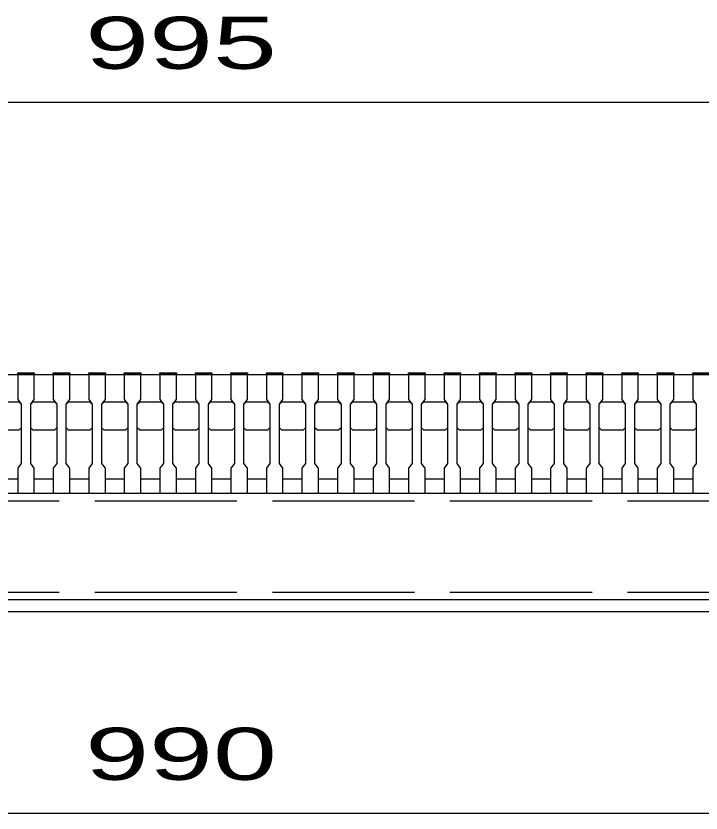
# Model space of a CAD drawing. Units: millimetres, scale not verified. Extents: x -1820 to 1736, y -1282 to 1048.
# Drawn here: x -994.8 to -705.5, y -722.5 to -386.2 of the extents above; entities that cross this region are included whole.
import ezdxf
from ezdxf.enums import TextEntityAlignment as Align

# ---------------------------------------------------------------- set-up
doc = ezdxf.new("R2010")
doc.units = ezdxf.units.MM
doc.header["$LTSCALE"] = 10
doc.linetypes.add('DASHED', pattern=[7.5, 6, -1.5])
doc.layers.add('16', color=3, linetype='Continuous', lineweight=25)
doc.layers.add('22', color=4, linetype='Continuous', lineweight=25)
doc.styles.add('ベクトル', font='')
doc.styles.get('ベクトル').set_extended_font_data('ベクトル')

msp = doc.modelspace()

# ---------------------------------------------------------------- linework, layer by layer
at = {"layer": '16'}
for p, q in [((-1414, -537.5), (-419, -537.5)), ((-994, -537.5), (-994, -536.8)), ((-994, -536.8), (-987, -536.8)), ((-994, -537.5), (-994, -548)), ((-987, -537.5), (-994, -537.5)), ((-987, -536.8), (-987, -537.5)), ((-987, -548), (-987, -537.5)), ((-979, -537.5), (-979, -536.8)), ((-979, -536.8), (-972, -536.8)), ((-979, -537.5), (-979, -548)), ((-972, -537.5), (-979, -537.5)), ((-972, -536.8), (-972, -537.5)), ((-972, -548), (-972, -537.5)), ((-964, -537.5), (-964, -536.8)), ((-964, -536.8), (-957, -536.8)), ((-964, -537.5), (-964, -548)), ((-957, -537.5), (-964, -537.5)), ((-957, -536.8), (-957, -537.5)), ((-957, -548), (-957, -537.5)), ((-949, -537.5), (-949, -536.8)), ((-949, -536.8), (-942, -536.8)), ((-949, -537.5), (-949, -548)), ((-942, -537.5), (-949, -537.5)), ((-942, -536.8), (-942, -537.5)), ((-942, -548), (-942, -537.5)), ((-934, -537.5), (-934, -536.8)), ((-934, -536.8), (-927, -536.8)), ((-934, -537.5), (-934, -548)), ((-927, -537.5), (-934, -537.5)), ((-927, -536.8), (-927, -537.5)), ((-927, -548), (-927, -537.5)), ((-919, -537.5), (-919, -536.8)), ((-919, -536.8), (-912, -536.8)), ((-919, -537.5), (-919, -548)), ((-912, -537.5), (-919, -537.5)), ((-912, -536.8), (-912, -537.5)), ((-912, -548), (-912, -537.5)), ((-904, -537.5), (-904, -536.8)), ((-904, -536.8), (-897, -536.8)), ((-904, -537.5), (-904, -548)), ((-897, -537.5), (-904, -537.5)), ((-897, -536.8), (-897, -537.5)), ((-897, -548), (-897, -537.5)), ((-889, -537.5), (-889, -536.8)), ((-889, -536.8), (-882, -536.8)), ((-889, -537.5), (-889, -548)), ((-882, -537.5), (-889, -537.5)), ((-882, -536.8), (-882, -537.5)), ((-882, -548), (-882, -537.5)), ((-874, -537.5), (-874, -536.8)), ((-874, -536.8), (-867, -536.8)), ((-874, -537.5), (-874, -548)), ((-867, -537.5), (-874, -537.5)), ((-867, -536.8), (-867, -537.5)), ((-867, -548), (-867, -537.5)), ((-859, -537.5), (-859, -536.8)), ((-859, -536.8), (-852, -536.8)), ((-859, -537.5), (-859, -548)), ((-852, -537.5), (-859, -537.5)), ((-852, -536.8), (-852, -537.5)), ((-852, -548), (-852, -537.5)), ((-844, -537.5), (-844, -536.8)), ((-844, -536.8), (-837, -536.8)), ((-844, -537.5), (-844, -548)), ((-837, -537.5), (-844, -537.5)), ((-837, -536.8), (-837, -537.5)), ((-837, -548), (-837, -537.5)), ((-829, -537.5), (-829, -536.8)), ((-829, -536.8), (-822, -536.8)), ((-829, -537.5), (-829, -548)), ((-822, -537.5), (-829, -537.5)), ((-822, -536.8), (-822, -537.5)), ((-822, -548), (-822, -537.5)), ((-814, -537.5), (-814, -536.8)), ((-814, -536.8), (-807, -536.8)), ((-814, -537.5), (-814, -548)), ((-807, -537.5), (-814, -537.5)), ((-807, -536.8), (-807, -537.5)), ((-807, -548), (-807, -537.5)), ((-799, -537.5), (-799, -536.8)), ((-799, -536.8), (-792, -536.8)), ((-799, -537.5), (-799, -548)), ((-792, -537.5), (-799, -537.5)), ((-792, -536.8), (-792, -537.5)), ((-792, -548), (-792, -537.5)), ((-784, -537.5), (-784, -536.8)), ((-784, -536.8), (-777, -536.8)), ((-784, -537.5), (-784, -548)), ((-777, -537.5), (-784, -537.5)), ((-777, -536.8), (-777, -537.5)), ((-777, -548), (-777, -537.5)), ((-769, -537.5), (-769, -536.8)), ((-769, -536.8), (-762, -536.8)), ((-769, -537.5), (-769, -548)), ((-762, -537.5), (-769, -537.5)), ((-762, -536.8), (-762, -537.5)), ((-762, -548), (-762, -537.5)), ((-754, -537.5), (-754, -536.8)), ((-754, -536.8), (-747, -536.8)), ((-754, -537.5), (-754, -548)), ((-747, -537.5), (-754, -537.5)), ((-747, -536.8), (-747, -537.5)), ((-747, -548), (-747, -537.5)), ((-739, -537.5), (-739, -536.8)), ((-739, -536.8), (-732, -536.8)), ((-739, -537.5), (-739, -548)), ((-732, -537.5), (-739, -537.5)), ((-732, -536.8), (-732, -537.5)), ((-732, -548), (-732, -537.5)), ((-724, -537.5), (-724, -536.8)), ((-724, -536.8), (-717, -536.8)), ((-724, -537.5), (-724, -548)), ((-717, -537.5), (-724, -537.5)), ((-717, -536.8), (-717, -537.5)), ((-717, -548), (-717, -537.5)), ((-709, -537.5), (-709, -536.8)), ((-709, -536.8), (-702, -536.8)), ((-709, -537.5), (-709, -548)), ((-702, -537.5), (-709, -537.5)), ((-994, -548), (-992.5, -550)), ((-988.5, -550), (-987, -548)), ((-979, -548), (-977.5, -550)), ((-973.5, -550), (-972, -548)), ((-964, -548), (-962.5, -550)), ((-958.5, -550), (-957, -548)), ((-949, -548), (-947.5, -550)), ((-943.5, -550), (-942, -548)), ((-934, -548), (-932.5, -550)), ((-928.5, -550), (-927, -548)), ((-919, -548), (-917.5, -550)), ((-913.5, -550), (-912, -548)), ((-904, -548), (-902.5, -550)), ((-898.5, -550), (-897, -548)), ((-889, -548), (-887.5, -550)), ((-883.5, -550), (-882, -548)), ((-874, -548), (-872.5, -550)), ((-868.5, -550), (-867, -548)), ((-859, -548), (-857.5, -550)), ((-853.5, -550), (-852, -548)), ((-844, -548), (-842.5, -550)), ((-838.5, -550), (-837, -548)), ((-829, -548), (-827.5, -550)), ((-823.5, -550), (-822, -548)), ((-814, -548), (-812.5, -550)), ((-808.5, -550), (-807, -548)), ((-799, -548), (-797.5, -550)), ((-793.5, -550), (-792, -548)), ((-784, -548), (-782.5, -550)), ((-778.5, -550), (-777, -548)), ((-769, -548), (-767.5, -550)), ((-763.5, -550), (-762, -548)), ((-754, -548), (-752.5, -550)), ((-748.5, -550), (-747, -548)), ((-739, -548), (-737.5, -550)), ((-733.5, -550), (-732, -548)), ((-724, -548), (-722.5, -550)), ((-718.5, -550), (-717, -548)), ((-709, -548), (-707.5, -550)), ((-1002.5, -549), (-993.5, -549)), ((-993.5, -549), (-992.5, -550)), ((-992.5, -550), (-992.5, -575)), ((-988.5, -550), (-987.5, -549)), ((-988.5, -575), (-988.5, -550)), ((-987.5, -549), (-978.5, -549)), ((-978.5, -549), (-977.5, -550)), ((-977.5, -550), (-977.5, -575)), ((-973.5, -550), (-972.5, -549)), ((-973.5, -575), (-973.5, -550)), ((-972.5, -549), (-963.5, -549)), ((-963.5, -549), (-962.5, -550)), ((-962.5, -550), (-962.5, -575)), ((-958.5, -550), (-957.5, -549)), ((-958.5, -575), (-958.5, -550)), ((-957.5, -549), (-948.5, -549)), ((-948.5, -549), (-947.5, -550)), ((-947.5, -550), (-947.5, -575)), ((-943.5, -550), (-942.5, -549)), ((-943.5, -575), (-943.5, -550)), ((-942.5, -549), (-933.5, -549)), ((-933.5, -549), (-932.5, -550)), ((-932.5, -550), (-932.5, -575)), ((-928.5, -550), (-927.5, -549)), ((-928.5, -575), (-928.5, -550)), ((-927.5, -549), (-918.5, -549)), ((-918.5, -549), (-917.5, -550)), ((-917.5, -550), (-917.5, -575)), ((-913.5, -550), (-912.5, -549)), ((-913.5, -575), (-913.5, -550)), ((-912.5, -549), (-903.5, -549)), ((-903.5, -549), (-902.5, -550)), ((-902.5, -550), (-902.5, -575)), ((-898.5, -550), (-897.5, -549)), ((-898.5, -575), (-898.5, -550)), ((-897.5, -549), (-888.5, -549)), ((-888.5, -549), (-887.5, -550)), ((-887.5, -550), (-887.5, -575)), ((-883.5, -550), (-882.5, -549)), ((-883.5, -575), (-883.5, -550)), ((-882.5, -549), (-873.5, -549)), ((-873.5, -549), (-872.5, -550)), ((-872.5, -550), (-872.5, -575)), ((-868.5, -550), (-867.5, -549)), ((-868.5, -575), (-868.5, -550)), ((-867.5, -549), (-858.5, -549)), ((-858.5, -549), (-857.5, -550)), ((-857.5, -550), (-857.5, -575)), ((-853.5, -550), (-852.5, -549)), ((-853.5, -575), (-853.5, -550)), ((-852.5, -549), (-843.5, -549)), ((-843.5, -549), (-842.5, -550)), ((-842.5, -550), (-842.5, -575)), ((-838.5, -550), (-837.5, -549)), ((-838.5, -575), (-838.5, -550)), ((-837.5, -549), (-828.5, -549)), ((-828.5, -549), (-827.5, -550)), ((-827.5, -550), (-827.5, -575)), ((-823.5, -550), (-822.5, -549)), ((-823.5, -575), (-823.5, -550)), ((-822.5, -549), (-813.5, -549)), ((-813.5, -549), (-812.5, -550)), ((-812.5, -550), (-812.5, -575)), ((-808.5, -550), (-807.5, -549)), ((-808.5, -575), (-808.5, -550)), ((-807.5, -549), (-798.5, -549)), ((-798.5, -549), (-797.5, -550)), ((-797.5, -550), (-797.5, -575)), ((-793.5, -550), (-792.5, -549)), ((-793.5, -575), (-793.5, -550)), ((-792.5, -549), (-783.5, -549)), ((-783.5, -549), (-782.5, -550)), ((-782.5, -550), (-782.5, -575)), ((-778.5, -550), (-777.5, -549)), ((-778.5, -575), (-778.5, -550)), ((-777.5, -549), (-768.5, -549)), ((-768.5, -549), (-767.5, -550)), ((-767.5, -550), (-767.5, -575)), ((-763.5, -550), (-762.5, -549)), ((-763.5, -575), (-763.5, -550)), ((-762.5, -549), (-753.5, -549)), ((-753.5, -549), (-752.5, -550)), ((-752.5, -550), (-752.5, -575)), ((-748.5, -550), (-747.5, -549)), ((-748.5, -575), (-748.5, -550)), ((-747.5, -549), (-738.5, -549)), ((-738.5, -549), (-737.5, -550)), ((-737.5, -550), (-737.5, -575)), ((-733.5, -550), (-732.5, -549)), ((-733.5, -575), (-733.5, -550)), ((-732.5, -549), (-723.5, -549)), ((-723.5, -549), (-722.5, -550)), ((-722.5, -550), (-722.5, -575)), ((-718.5, -550), (-717.5, -549)), ((-718.5, -575), (-718.5, -550)), ((-717.5, -549), (-708.5, -549)), ((-708.5, -549), (-707.5, -550)), ((-707.5, -550), (-707.5, -575)), ((-993.5, -561), (-1002.5, -561)), ((-992.5, -560), (-993.5, -561)), ((-987.5, -561), (-988.5, -560)), ((-978.5, -561), (-987.5, -561)), ((-977.5, -560), (-978.5, -561)), ((-972.5, -561), (-973.5, -560)), ((-963.5, -561), (-972.5, -561)), ((-962.5, -560), (-963.5, -561)), ((-957.5, -561), (-958.5, -560)), ((-948.5, -561), (-957.5, -561)), ((-947.5, -560), (-948.5, -561)), ((-942.5, -561), (-943.5, -560)), ((-933.5, -561), (-942.5, -561)), ((-932.5, -560), (-933.5, -561)), ((-927.5, -561), (-928.5, -560)), ((-918.5, -561), (-927.5, -561)), ((-917.5, -560), (-918.5, -561)), ((-912.5, -561), (-913.5, -560)), ((-903.5, -561), (-912.5, -561)), ((-902.5, -560), (-903.5, -561)), ((-897.5, -561), (-898.5, -560)), ((-888.5, -561), (-897.5, -561)), ((-887.5, -560), (-888.5, -561)), ((-882.5, -561), (-883.5, -560)), ((-873.5, -561), (-882.5, -561)), ((-872.5, -560), (-873.5, -561)), ((-867.5, -561), (-868.5, -560)), ((-858.5, -561), (-867.5, -561)), ((-857.5, -560), (-858.5, -561)), ((-852.5, -561), (-853.5, -560)), ((-843.5, -561), (-852.5, -561)), ((-842.5, -560), (-843.5, -561)), ((-837.5, -561), (-838.5, -560)), ((-828.5, -561), (-837.5, -561)), ((-827.5, -560), (-828.5, -561)), ((-822.5, -561), (-823.5, -560)), ((-813.5, -561), (-822.5, -561)), ((-812.5, -560), (-813.5, -561)), ((-807.5, -561), (-808.5, -560)), ((-798.5, -561), (-807.5, -561)), ((-797.5, -560), (-798.5, -561)), ((-792.5, -561), (-793.5, -560)), ((-783.5, -561), (-792.5, -561)), ((-782.5, -560), (-783.5, -561)), ((-777.5, -561), (-778.5, -560)), ((-768.5, -561), (-777.5, -561)), ((-767.5, -560), (-768.5, -561)), ((-762.5, -561), (-763.5, -560)), ((-753.5, -561), (-762.5, -561)), ((-752.5, -560), (-753.5, -561)), ((-747.5, -561), (-748.5, -560)), ((-738.5, -561), (-747.5, -561)), ((-737.5, -560), (-738.5, -561)), ((-732.5, -561), (-733.5, -560)), ((-723.5, -561), (-732.5, -561)), ((-722.5, -560), (-723.5, -561)), ((-717.5, -561), (-718.5, -560)), ((-708.5, -561), (-717.5, -561)), ((-707.5, -560), (-708.5, -561)), ((-992.5, -575), (-994, -577)), ((-987, -577), (-988.5, -575)), ((-977.5, -575), (-979, -577)), ((-972, -577), (-973.5, -575)), ((-962.5, -575), (-964, -577)), ((-957, -577), (-958.5, -575)), ((-947.5, -575), (-949, -577)), ((-942, -577), (-943.5, -575)), ((-932.5, -575), (-934, -577)), ((-927, -577), (-928.5, -575)), ((-917.5, -575), (-919, -577)), ((-912, -577), (-913.5, -575)), ((-902.5, -575), (-904, -577)), ((-897, -577), (-898.5, -575)), ((-887.5, -575), (-889, -577)), ((-882, -577), (-883.5, -575)), ((-872.5, -575), (-874, -577)), ((-867, -577), (-868.5, -575)), ((-857.5, -575), (-859, -577)), ((-852, -577), (-853.5, -575)), ((-842.5, -575), (-844, -577)), ((-837, -577), (-838.5, -575)), ((-827.5, -575), (-829, -577)), ((-822, -577), (-823.5, -575)), ((-812.5, -575), (-814, -577)), ((-807, -577), (-808.5, -575)), ((-797.5, -575), (-799, -577)), ((-792, -577), (-793.5, -575)), ((-782.5, -575), (-784, -577)), ((-777, -577), (-778.5, -575)), ((-767.5, -575), (-769, -577)), ((-762, -577), (-763.5, -575)), ((-752.5, -575), (-754, -577)), ((-747, -577), (-748.5, -575)), ((-737.5, -575), (-739, -577)), ((-732, -577), (-733.5, -575)), ((-722.5, -575), (-724, -577)), ((-717, -577), (-718.5, -575)), ((-707.5, -575), (-709, -577)), ((-994, -577), (-994, -587.5)), ((-987, -587.5), (-987, -577)), ((-979, -577), (-979, -587.5)), ((-972, -587.5), (-972, -577)), ((-964, -577), (-964, -587.5)), ((-957, -587.5), (-957, -577)), ((-949, -577), (-949, -587.5)), ((-942, -587.5), (-942, -577)), ((-934, -577), (-934, -587.5)), ((-927, -587.5), (-927, -577)), ((-919, -577), (-919, -587.5)), ((-912, -587.5), (-912, -577)), ((-904, -577), (-904, -587.5)), ((-897, -587.5), (-897, -577)), ((-889, -577), (-889, -587.5)), ((-882, -587.5), (-882, -577)), ((-874, -577), (-874, -587.5)), ((-867, -587.5), (-867, -577)), ((-859, -577), (-859, -587.5)), ((-852, -587.5), (-852, -577)), ((-844, -577), (-844, -587.5)), ((-837, -587.5), (-837, -577)), ((-829, -577), (-829, -587.5)), ((-822, -587.5), (-822, -577)), ((-814, -577), (-814, -587.5)), ((-807, -587.5), (-807, -577)), ((-799, -577), (-799, -587.5)), ((-792, -587.5), (-792, -577)), ((-784, -577), (-784, -587.5)), ((-777, -587.5), (-777, -577)), ((-769, -577), (-769, -587.5)), ((-762, -587.5), (-762, -577)), ((-754, -577), (-754, -587.5)), ((-747, -587.5), (-747, -577)), ((-739, -577), (-739, -587.5)), ((-732, -587.5), (-732, -577)), ((-724, -577), (-724, -587.5)), ((-717, -587.5), (-717, -577)), ((-709, -577), (-709, -587.5)), ((-1002, -581.5), (-994, -581.5)), ((-987, -581.5), (-979, -581.5)), ((-972, -581.5), (-964, -581.5)), ((-957, -581.5), (-949, -581.5)), ((-942, -581.5), (-934, -581.5)), ((-927, -581.5), (-919, -581.5)), ((-912, -581.5), (-904, -581.5)), ((-897, -581.5), (-889, -581.5)), ((-882, -581.5), (-874, -581.5)), ((-867, -581.5), (-859, -581.5)), ((-852, -581.5), (-844, -581.5)), ((-837, -581.5), (-829, -581.5)), ((-822, -581.5), (-814, -581.5)), ((-807, -581.5), (-799, -581.5)), ((-792, -581.5), (-784, -581.5)), ((-777, -581.5), (-769, -581.5)), ((-762, -581.5), (-754, -581.5)), ((-747, -581.5), (-739, -581.5)), ((-732, -581.5), (-724, -581.5)), ((-717, -581.5), (-709, -581.5)), ((-1411.5, -587.5), (-421.5, -587.5)), ((-994, -587.5), (-987, -587.5)), ((-979, -587.5), (-972, -587.5)), ((-964, -587.5), (-957, -587.5)), ((-949, -587.5), (-942, -587.5)), ((-934, -587.5), (-927, -587.5)), ((-919, -587.5), (-912, -587.5)), ((-904, -587.5), (-897, -587.5)), ((-889, -587.5), (-882, -587.5)), ((-874, -587.5), (-867, -587.5)), ((-859, -587.5), (-852, -587.5)), ((-844, -587.5), (-837, -587.5)), ((-829, -587.5), (-822, -587.5)), ((-814, -587.5), (-807, -587.5)), ((-799, -587.5), (-792, -587.5)), ((-784, -587.5), (-777, -587.5)), ((-769, -587.5), (-762, -587.5)), ((-754, -587.5), (-747, -587.5)), ((-739, -587.5), (-732, -587.5)), ((-724, -587.5), (-717, -587.5)), ((-709, -587.5), (-702, -587.5)), ((-421.5, -632.5), (-1411.5, -632.5)), ((-421.5, -632.5), (-1411.5, -632.5)), ((-1411.5, -637.5), (-421.5, -637.5))]:
    msp.add_line(p, q, dxfattribs=at)
at = {"layer": '16', "linetype": 'DASHED'}
for p, q in [((-1411.5, -590.7), (-421.5, -590.7)), ((-1411.5, -629.3), (-421.5, -629.3))]:
    msp.add_line(p, q, dxfattribs=at)
at = {"layer": '22'}
for p, q in [((-1414, -422.5), (-419, -422.5)), ((-1411.5, -722.5), (-421.5, -722.5))]:
    msp.add_line(p, q, dxfattribs=at)

# ---------------------------------------------------------------- texts
at = {"layer": '22', "color": 2, "style": 'ベクトル', "width": 1.65}
for s, p in [(' 995 ', (-979, -397.5)), (' 990 ', (-979, -697.5))]:
    msp.add_text(s, height=21.99, dxfattribs=at).set_placement(p, align=Align.MIDDLE_LEFT)

doc.saveas('drawing.dxf')
